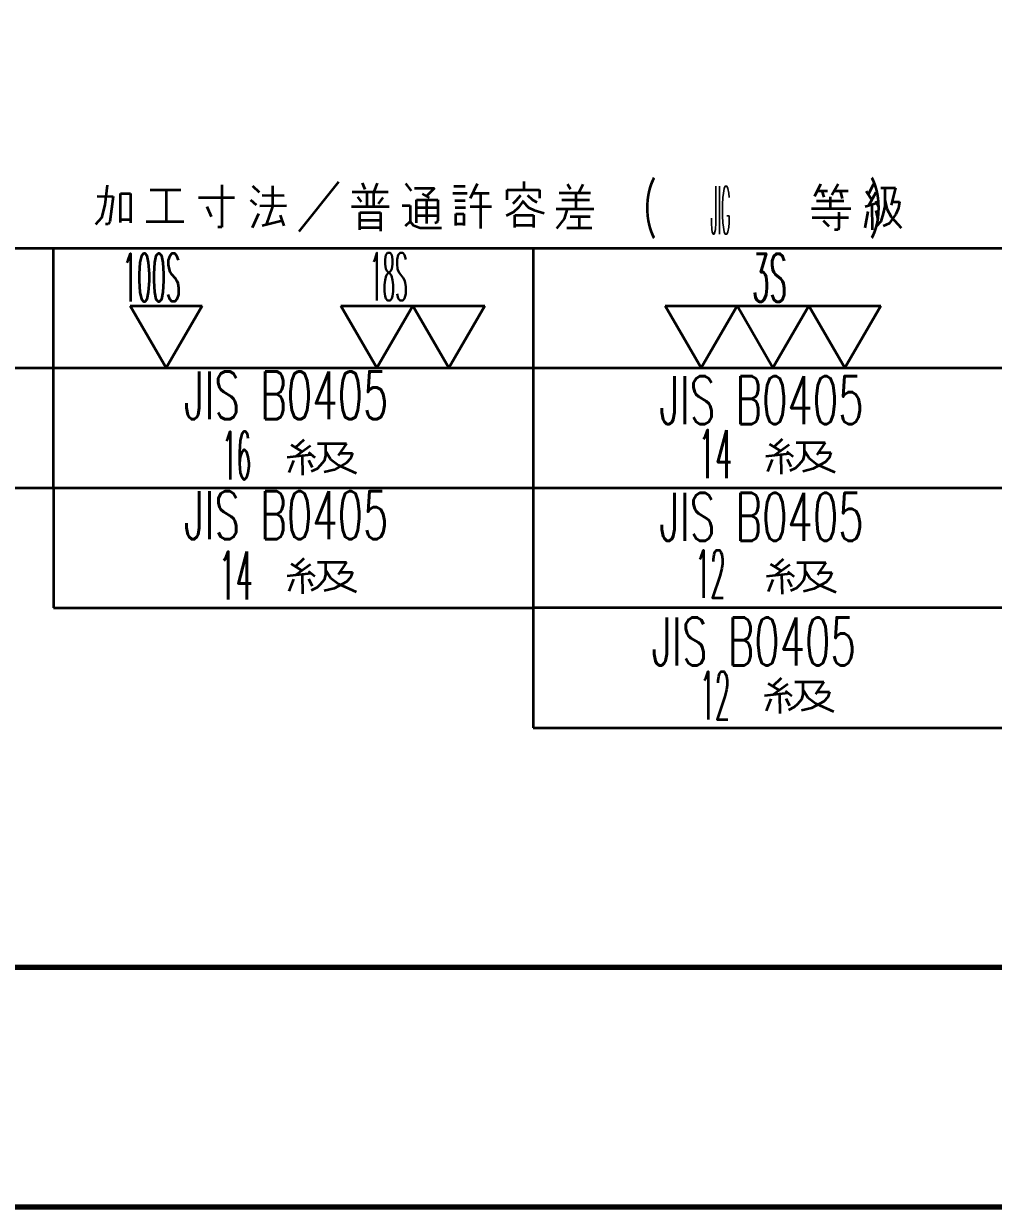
# Model space of a CAD drawing. Header units: millimetres. Extents: x 1333 to 104182, y -63725 to -5704.
# Drawn here: x 47307.97 to 47348.4, y -63725.16 to -63675.8 of the extents above; entities that cross this region are included whole.
import ezdxf
from ezdxf.enums import TextEntityAlignment as Align

# ---------------------------------------------------------------- set-up
doc = ezdxf.new("R2010")
doc.units = ezdxf.units.MM
doc.header["$LTSCALE"] = 0.5
doc.layers.add('11', color=3, linetype='Continuous')
doc.styles.get("Standard").update_dxf_attribs({"font": 'simplex.shx'})

msp = doc.modelspace()

# ---------------------------------------------------------------- linework, layer by layer
at = {"color": 7, "lineweight": 35, "ltscale": 0.020655}
msp.add_line((47311.454, -63682.536), (47311.359, -63683.357), dxfattribs=at)
msp.add_line((47311.454, -63682.536), (47311.359, -63683.357), dxfattribs=at)
at = {"color": 7, "lineweight": 35, "ltscale": 0.044147}
msp.add_line((47316.235, -63682.522), (47316.235, -63684.288), dxfattribs=at)
msp.add_line((47316.235, -63682.522), (47316.235, -63684.288), dxfattribs=at)
at = {"color": 7, "lineweight": 35, "ltscale": 0.009588}
msp.add_line((47317.507, -63682.566), (47317.793, -63682.822), dxfattribs=at)
msp.add_line((47317.507, -63682.566), (47317.793, -63682.822), dxfattribs=at)
at = {"color": 7, "lineweight": 35, "ltscale": 0.021799}
msp.add_line((47318.348, -63682.558), (47318.348, -63683.43), dxfattribs=at)
msp.add_line((47318.348, -63682.558), (47318.348, -63683.43), dxfattribs=at)
at = {"color": 7, "lineweight": 35, "ltscale": 0.066172}
msp.add_line((47319.46, -63684.471), (47321.105, -63682.397), dxfattribs=at)
msp.add_line((47319.46, -63684.471), (47321.105, -63682.397), dxfattribs=at)
at = {"color": 7, "lineweight": 35, "ltscale": 0.007379}
msp.add_line((47322.085, -63682.434), (47322.201, -63682.705), dxfattribs=at)
msp.add_line((47322.085, -63682.434), (47322.201, -63682.705), dxfattribs=at)
at = {"color": 7, "lineweight": 35, "ltscale": 0.008807}
msp.add_line((47322.706, -63682.448), (47322.582, -63682.778), dxfattribs=at)
msp.add_line((47322.706, -63682.448), (47322.582, -63682.778), dxfattribs=at)
at = {"color": 7, "lineweight": 35, "ltscale": 0.009663}
msp.add_line((47323.898, -63682.47), (47324.131, -63682.778), dxfattribs=at)
msp.add_line((47323.898, -63682.47), (47324.131, -63682.778), dxfattribs=at)
at = {"color": 7, "lineweight": 35, "ltscale": 0.020654}
msp.add_line((47324.27, -63682.661), (47325.096, -63682.661), dxfattribs=at)
msp.add_line((47324.27, -63682.661), (47325.096, -63682.661), dxfattribs=at)
at = {"color": 7, "lineweight": 35, "ltscale": 0.011899}
msp.add_line((47325.096, -63682.661), (47324.76, -63682.998), dxfattribs=at)
msp.add_line((47325.096, -63682.661), (47324.76, -63682.998), dxfattribs=at)
at = {"color": 7, "lineweight": 35, "ltscale": 0.011804}
msp.add_line((47325.902, -63682.578), (47326.375, -63682.578), dxfattribs=at)
msp.add_line((47325.902, -63682.578), (47326.375, -63682.578), dxfattribs=at)
at = {"color": 7, "lineweight": 35, "ltscale": 0.01708}
msp.add_line((47326.879, -63682.478), (47326.586, -63683.096), dxfattribs=at)
msp.add_line((47326.879, -63682.478), (47326.586, -63683.096), dxfattribs=at)
at = {"color": 7, "lineweight": 35, "ltscale": 0.008563}
msp.add_line((47328.821, -63682.384), (47328.821, -63682.726), dxfattribs=at)
msp.add_line((47328.821, -63682.384), (47328.821, -63682.726), dxfattribs=at)
at = {"color": 7, "lineweight": 35, "ltscale": 0.006218}
msp.add_line((47330.647, -63682.496), (47330.777, -63682.708), dxfattribs=at)
msp.add_line((47330.647, -63682.496), (47330.777, -63682.708), dxfattribs=at)
at = {"color": 7, "lineweight": 35, "ltscale": 0.010119}
msp.add_line((47331.29, -63682.505), (47331.106, -63682.866), dxfattribs=at)
msp.add_line((47331.29, -63682.505), (47331.106, -63682.866), dxfattribs=at)
at = {"color": 7, "lineweight": 35, "ltscale": 0.014202}
msp.add_line((47341.199, -63682.5), (47340.943, -63683.007), dxfattribs=at)
msp.add_line((47341.199, -63682.5), (47340.943, -63683.007), dxfattribs=at)
at = {"color": 7, "lineweight": 35, "ltscale": 0.01294}
msp.add_line((47341.926, -63682.5), (47341.665, -63682.947), dxfattribs=at)
msp.add_line((47341.926, -63682.5), (47341.665, -63682.947), dxfattribs=at)
at = {"color": 7, "lineweight": 35, "ltscale": 0.011516}
msp.add_line((47343.4, -63682.49), (47343.194, -63682.902), dxfattribs=at)
msp.add_line((47343.4, -63682.49), (47343.194, -63682.902), dxfattribs=at)
at = {"color": 7, "lineweight": 35, "ltscale": 0.015417}
msp.add_line((47343.711, -63682.651), (47344.327, -63682.651), dxfattribs=at)
msp.add_line((47343.711, -63682.651), (47344.327, -63682.651), dxfattribs=at)
at = {"color": 7, "lineweight": 35, "ltscale": 0.012437}
msp.add_line((47343.871, -63682.651), (47343.876, -63683.148), dxfattribs=at)
msp.add_line((47343.871, -63682.651), (47343.876, -63683.148), dxfattribs=at)
at = {"color": 7, "lineweight": 35, "ltscale": 0.018595}
msp.add_line((47344.327, -63682.651), (47344.135, -63683.369), dxfattribs=at)
msp.add_line((47344.327, -63682.651), (47344.135, -63683.369), dxfattribs=at)
at = {"color": 7, "lineweight": 35, "ltscale": 0.016825}
msp.add_line((47311.03, -63682.991), (47311.703, -63683.005), dxfattribs=at)
msp.add_line((47311.03, -63682.991), (47311.703, -63683.005), dxfattribs=at)
at = {"color": 7, "lineweight": 35, "ltscale": 0.026786}
msp.add_line((47311.703, -63683.005), (47311.564, -63684.068), dxfattribs=at)
msp.add_line((47311.703, -63683.005), (47311.564, -63684.068), dxfattribs=at)
at = {"color": 7, "lineweight": 35, "ltscale": 0.030225}
msp.add_line((47312.01, -63684.097), (47312.01, -63682.888), dxfattribs=at)
msp.add_line((47312.01, -63684.097), (47312.01, -63682.888), dxfattribs=at)
at = {"color": 7, "lineweight": 35, "ltscale": 0.010229}
for p, q in [((47312.01, -63682.888), (47312.419, -63682.888)), ((47312.01, -63682.888), (47312.419, -63682.888)), ((47312.01, -63683.965), (47312.419, -63683.965)), ((47312.01, -63683.965), (47312.419, -63683.965))]:
    msp.add_line(p, q, dxfattribs=at)
at = {"color": 7, "lineweight": 35, "ltscale": 0.030591}
msp.add_line((47312.419, -63682.888), (47312.419, -63684.112), dxfattribs=at)
msp.add_line((47312.419, -63682.888), (47312.419, -63684.112), dxfattribs=at)
at = {"color": 7, "lineweight": 35, "ltscale": 0.031799}
msp.add_line((47313.245, -63682.727), (47314.517, -63682.727), dxfattribs=at)
msp.add_line((47313.245, -63682.727), (47314.517, -63682.727), dxfattribs=at)
at = {"color": 7, "lineweight": 35, "ltscale": 0.033154}
msp.add_line((47313.918, -63682.727), (47313.918, -63684.053), dxfattribs=at)
msp.add_line((47313.918, -63682.727), (47313.918, -63684.053), dxfattribs=at)
at = {"color": 7, "lineweight": 35, "ltscale": 0.037646}
msp.add_line((47315.256, -63683.057), (47316.762, -63683.057), dxfattribs=at)
msp.add_line((47315.256, -63683.057), (47316.762, -63683.057), dxfattribs=at)
at = {"color": 7, "lineweight": 35, "ltscale": 0.007779}
msp.add_line((47317.427, -63683.144), (47317.661, -63683.35), dxfattribs=at)
msp.add_line((47317.427, -63683.144), (47317.661, -63683.35), dxfattribs=at)
at = {"color": 7, "lineweight": 35, "ltscale": 0.023221}
msp.add_line((47317.91, -63682.947), (47318.839, -63682.961), dxfattribs=at)
msp.add_line((47317.91, -63682.947), (47318.839, -63682.961), dxfattribs=at)
at = {"color": 7, "lineweight": 35, "ltscale": 0.037671}
msp.add_line((47321.668, -63682.811), (47323.174, -63682.811), dxfattribs=at)
msp.add_line((47321.668, -63682.811), (47323.174, -63682.811), dxfattribs=at)
at = {"color": 7, "lineweight": 35, "ltscale": 0.006379}
msp.add_line((47321.894, -63683.028), (47322.048, -63683.231), dxfattribs=at)
msp.add_line((47321.894, -63683.028), (47322.048, -63683.231), dxfattribs=at)
at = {"color": 7, "lineweight": 35, "ltscale": 0.015274}
for p, q in [((47322.275, -63682.811), (47322.275, -63683.422)), ((47322.275, -63682.811), (47322.275, -63683.422)), ((47322.562, -63682.811), (47322.562, -63683.422)), ((47322.562, -63682.811), (47322.562, -63683.422))]:
    msp.add_line(p, q, dxfattribs=at)
at = {"color": 7, "lineweight": 35, "ltscale": 0.008333}
msp.add_line((47322.952, -63683.047), (47322.755, -63683.316), dxfattribs=at)
msp.add_line((47322.952, -63683.047), (47322.755, -63683.316), dxfattribs=at)
at = {"color": 7, "lineweight": 35, "ltscale": 0.021924}
for p, q in [((47324.356, -63683.145), (47325.233, -63683.145)), ((47324.356, -63683.145), (47325.233, -63683.145)), ((47324.356, -63683.461), (47325.233, -63683.461)), ((47324.356, -63683.461), (47325.233, -63683.461)), ((47324.356, -63683.799), (47325.233, -63683.799)), ((47324.356, -63683.799), (47325.233, -63683.799))]:
    msp.add_line(p, q, dxfattribs=at)
at = {"color": 7, "lineweight": 35, "ltscale": 0.024112}
msp.add_line((47324.356, -63684.11), (47324.356, -63683.145), dxfattribs=at)
msp.add_line((47324.356, -63684.11), (47324.356, -63683.145), dxfattribs=at)
at = {"color": 7, "lineweight": 35, "ltscale": 0.008191}
msp.add_line((47324.589, -63682.899), (47324.873, -63683.063), dxfattribs=at)
msp.add_line((47324.589, -63682.899), (47324.873, -63683.063), dxfattribs=at)
at = {"color": 7, "lineweight": 35, "ltscale": 0.024789}
msp.add_line((47324.76, -63683.145), (47324.76, -63684.137), dxfattribs=at)
msp.add_line((47324.76, -63683.145), (47324.76, -63684.137), dxfattribs=at)
at = {"color": 7, "lineweight": 35, "ltscale": 0.022086}
msp.add_line((47325.233, -63683.145), (47325.233, -63684.029), dxfattribs=at)
msp.add_line((47325.233, -63683.145), (47325.233, -63684.029), dxfattribs=at)
at = {"color": 7, "lineweight": 35, "ltscale": 0.014954}
msp.add_line((47325.858, -63682.87), (47326.456, -63682.87), dxfattribs=at)
msp.add_line((47325.858, -63682.87), (47326.456, -63682.87), dxfattribs=at)
at = {"color": 7, "lineweight": 35, "ltscale": 0.010791}
for p, q in [((47325.952, -63683.181), (47326.383, -63683.181)), ((47325.952, -63683.181), (47326.383, -63683.181)), ((47325.957, -63683.47), (47326.388, -63683.47)), ((47325.957, -63683.47), (47326.388, -63683.47))]:
    msp.add_line(p, q, dxfattribs=at)
at = {"color": 7, "lineweight": 35, "ltscale": 0.017163}
msp.add_line((47326.695, -63682.865), (47327.382, -63682.865), dxfattribs=at)
msp.add_line((47326.695, -63682.865), (47327.382, -63682.865), dxfattribs=at)
at = {"color": 7, "lineweight": 35, "ltscale": 0.037097}
msp.add_line((47327.022, -63682.865), (47327.022, -63684.349), dxfattribs=at)
msp.add_line((47327.022, -63682.865), (47327.022, -63684.349), dxfattribs=at)
at = {"color": 7, "lineweight": 35, "ltscale": 0.033508}
msp.add_line((47328.137, -63682.731), (47329.478, -63682.731), dxfattribs=at)
msp.add_line((47328.137, -63682.731), (47329.478, -63682.731), dxfattribs=at)
at = {"color": 7, "lineweight": 35, "ltscale": 0.010254}
msp.add_line((47328.137, -63683.141), (47328.137, -63682.731), dxfattribs=at)
msp.add_line((47328.137, -63683.141), (47328.137, -63682.731), dxfattribs=at)
at = {"color": 7, "lineweight": 35, "ltscale": 0.004706}
msp.add_line((47328.506, -63683.181), (47328.367, -63683.308), dxfattribs=at)
msp.add_line((47328.506, -63683.181), (47328.367, -63683.308), dxfattribs=at)
at = {"color": 7, "lineweight": 35, "ltscale": 0.006944}
msp.add_line((47328.686, -63682.97), (47328.506, -63683.181), dxfattribs=at)
msp.add_line((47328.686, -63682.97), (47328.506, -63683.181), dxfattribs=at)
at = {"color": 7, "lineweight": 35, "ltscale": 0.008876}
msp.add_line((47328.812, -63683.172), (47328.605, -63683.461), dxfattribs=at)
msp.add_line((47328.812, -63683.172), (47328.605, -63683.461), dxfattribs=at)
at = {"color": 7, "lineweight": 35, "ltscale": 0.006856}
msp.add_line((47328.978, -63682.956), (47329.181, -63683.141), dxfattribs=at)
msp.add_line((47328.978, -63682.956), (47329.181, -63683.141), dxfattribs=at)
at = {"color": 7, "lineweight": 35, "ltscale": 0.005335}
msp.add_line((47329.181, -63683.141), (47329.37, -63683.24), dxfattribs=at)
msp.add_line((47329.181, -63683.141), (47329.37, -63683.24), dxfattribs=at)
at = {"color": 7, "lineweight": 35, "ltscale": 0.008789}
msp.add_line((47329.478, -63682.731), (47329.478, -63683.082), dxfattribs=at)
msp.add_line((47329.478, -63682.731), (47329.478, -63683.082), dxfattribs=at)
at = {"color": 7, "lineweight": 35, "ltscale": 0.032825}
msp.add_line((47330.292, -63682.862), (47331.605, -63682.862), dxfattribs=at)
msp.add_line((47330.292, -63682.862), (47331.605, -63682.862), dxfattribs=at)
at = {"color": 7, "lineweight": 35, "ltscale": 0.028784}
msp.add_line((47330.413, -63683.154), (47331.564, -63683.154), dxfattribs=at)
msp.add_line((47330.413, -63683.154), (47331.564, -63683.154), dxfattribs=at)
at = {"color": 7, "lineweight": 35, "ltscale": 0.016113}
msp.add_line((47330.988, -63682.875), (47330.988, -63683.519), dxfattribs=at)
msp.add_line((47330.988, -63682.875), (47330.988, -63683.519), dxfattribs=at)
at = {"color": 7, "lineweight": 35, "ltscale": 0.028455}
msp.add_line((47341.028, -63683.188), (47342.167, -63683.188), dxfattribs=at)
msp.add_line((47341.028, -63683.188), (47342.167, -63683.188), dxfattribs=at)
at = {"color": 7, "lineweight": 35, "ltscale": 0.010633}
msp.add_line((47341.065, -63682.767), (47341.49, -63682.771), dxfattribs=at)
msp.add_line((47341.065, -63682.767), (47341.49, -63682.771), dxfattribs=at)
at = {"color": 7, "lineweight": 35, "ltscale": 0.006978}
msp.add_line((47341.254, -63682.769), (47341.329, -63683.038), dxfattribs=at)
msp.add_line((47341.254, -63682.769), (47341.329, -63683.038), dxfattribs=at)
at = {"color": 7, "lineweight": 35, "ltscale": 0.012183}
msp.add_line((47341.6, -63683.023), (47341.6, -63683.51), dxfattribs=at)
msp.add_line((47341.6, -63683.023), (47341.6, -63683.51), dxfattribs=at)
at = {"color": 7, "lineweight": 35, "ltscale": 0.014575}
msp.add_line((47341.764, -63682.777), (47342.347, -63682.776), dxfattribs=at)
msp.add_line((47341.764, -63682.777), (47342.347, -63682.776), dxfattribs=at)
at = {"color": 7, "lineweight": 35, "ltscale": 0.008305}
msp.add_line((47342.011, -63682.777), (47342.096, -63683.098), dxfattribs=at)
msp.add_line((47342.011, -63682.777), (47342.096, -63683.098), dxfattribs=at)
at = {"color": 7, "lineweight": 35, "ltscale": 0.010969}
msp.add_line((47343.094, -63682.781), (47343.335, -63683.148), dxfattribs=at)
msp.add_line((47343.094, -63682.781), (47343.335, -63683.148), dxfattribs=at)
at = {"color": 7, "lineweight": 35, "ltscale": 0.015061}
msp.add_line((47343.5, -63682.837), (47343.209, -63683.364), dxfattribs=at)
msp.add_line((47343.5, -63682.837), (47343.209, -63683.364), dxfattribs=at)
at = {"color": 7, "lineweight": 35, "ltscale": 0.006849}
msp.add_line((47343.495, -63683.193), (47343.615, -63683.44), dxfattribs=at)
msp.add_line((47343.495, -63683.193), (47343.615, -63683.44), dxfattribs=at)
at = {"color": 7, "lineweight": 35, "ltscale": 0.006531}
msp.add_line((47343.876, -63683.148), (47343.876, -63683.409), dxfattribs=at)
msp.add_line((47343.876, -63683.148), (47343.876, -63683.409), dxfattribs=at)
at = {"color": 7, "lineweight": 35, "ltscale": 0.009809}
msp.add_line((47343.876, -63683.148), (47343.966, -63683.53), dxfattribs=at)
msp.add_line((47343.876, -63683.148), (47343.966, -63683.53), dxfattribs=at)
at = {"color": 7, "lineweight": 35, "ltscale": 0.013815}
msp.add_line((47311.359, -63683.357), (47311.22, -63683.892), dxfattribs=at)
msp.add_line((47311.359, -63683.357), (47311.22, -63683.892), dxfattribs=at)
at = {"color": 7, "lineweight": 35, "ltscale": 0.011397}
msp.add_line((47315.607, -63683.43), (47315.79, -63683.848), dxfattribs=at)
msp.add_line((47315.607, -63683.43), (47315.79, -63683.848), dxfattribs=at)
at = {"color": 7, "lineweight": 35, "ltscale": 0.027969}
msp.add_line((47318.933, -63683.401), (47317.815, -63683.416), dxfattribs=at)
msp.add_line((47318.933, -63683.401), (47317.815, -63683.416), dxfattribs=at)
at = {"color": 7, "lineweight": 35, "ltscale": 0.020044}
msp.add_line((47318.348, -63683.43), (47318.078, -63684.185), dxfattribs=at)
msp.add_line((47318.348, -63683.43), (47318.078, -63684.185), dxfattribs=at)
at = {"color": 7, "lineweight": 35, "ltscale": 0.039233}
msp.add_line((47321.637, -63683.422), (47323.207, -63683.422), dxfattribs=at)
msp.add_line((47321.637, -63683.422), (47323.207, -63683.422), dxfattribs=at)
at = {"color": 7, "lineweight": 35, "ltscale": 0.021753}
for p, q in [((47321.982, -63683.672), (47322.852, -63683.672)), ((47321.982, -63683.672), (47322.852, -63683.672)), ((47321.982, -63684.002), (47322.852, -63684.002)), ((47321.982, -63684.002), (47322.852, -63684.002)), ((47321.982, -63684.302), (47322.852, -63684.302)), ((47321.982, -63684.302), (47322.852, -63684.302))]:
    msp.add_line(p, q, dxfattribs=at)
at = {"color": 7, "lineweight": 35, "ltscale": 0.018134}
msp.add_line((47321.982, -63684.397), (47321.982, -63683.672), dxfattribs=at)
msp.add_line((47321.982, -63684.397), (47321.982, -63683.672), dxfattribs=at)
at = {"color": 7, "lineweight": 35, "ltscale": 0.019601}
msp.add_line((47322.852, -63683.672), (47322.852, -63684.456), dxfattribs=at)
msp.add_line((47322.852, -63683.672), (47322.852, -63684.456), dxfattribs=at)
at = {"color": 7, "lineweight": 35, "ltscale": 0.008044}
msp.add_line((47323.758, -63683.386), (47324.08, -63683.386), dxfattribs=at)
msp.add_line((47323.758, -63683.386), (47324.08, -63683.386), dxfattribs=at)
at = {"color": 7, "lineweight": 35, "ltscale": 0.016486}
msp.add_line((47324.08, -63683.386), (47324.08, -63684.046), dxfattribs=at)
msp.add_line((47324.08, -63683.386), (47324.08, -63684.046), dxfattribs=at)
at = {"color": 7, "lineweight": 35, "ltscale": 0.022253}
msp.add_line((47326.586, -63683.42), (47327.476, -63683.42), dxfattribs=at)
msp.add_line((47326.586, -63683.42), (47327.476, -63683.42), dxfattribs=at)
at = {"color": 7, "lineweight": 35, "ltscale": 0.008548}
msp.add_line((47328.394, -63683.668), (47328.088, -63683.821), dxfattribs=at)
msp.add_line((47328.394, -63683.668), (47328.088, -63683.821), dxfattribs=at)
at = {"color": 7, "lineweight": 35, "ltscale": 0.007402}
msp.add_line((47328.605, -63683.461), (47328.394, -63683.668), dxfattribs=at)
msp.add_line((47328.605, -63683.461), (47328.394, -63683.668), dxfattribs=at)
at = {"color": 7, "lineweight": 35, "ltscale": 0.008722}
msp.add_line((47328.783, -63683.213), (47329.019, -63683.47), dxfattribs=at)
msp.add_line((47328.783, -63683.213), (47329.019, -63683.47), dxfattribs=at)
at = {"color": 7, "lineweight": 35, "ltscale": 0.0066}
msp.add_line((47329.019, -63683.47), (47329.257, -63683.583), dxfattribs=at)
msp.add_line((47329.019, -63683.47), (47329.257, -63683.583), dxfattribs=at)
at = {"color": 7, "lineweight": 35, "ltscale": 0.010672}
msp.add_line((47329.257, -63683.583), (47329.667, -63683.704), dxfattribs=at)
msp.add_line((47329.257, -63683.583), (47329.667, -63683.704), dxfattribs=at)
at = {"color": 7, "lineweight": 35, "ltscale": 0.039124}
msp.add_line((47330.174, -63683.519), (47331.739, -63683.519), dxfattribs=at)
msp.add_line((47330.174, -63683.519), (47331.739, -63683.519), dxfattribs=at)
at = {"color": 7, "lineweight": 35, "ltscale": 0.0108}
msp.add_line((47330.633, -63683.519), (47330.512, -63683.934), dxfattribs=at)
msp.add_line((47330.633, -63683.519), (47330.512, -63683.934), dxfattribs=at)
at = {"color": 7, "lineweight": 35, "ltscale": 0.040857}
msp.add_line((47340.823, -63683.51), (47342.457, -63683.51), dxfattribs=at)
msp.add_line((47340.823, -63683.51), (47342.457, -63683.51), dxfattribs=at)
at = {"color": 7, "lineweight": 35, "ltscale": 0.015826}
msp.add_line((47341.956, -63683.666), (47341.956, -63684.299), dxfattribs=at)
msp.add_line((47341.956, -63683.666), (47341.956, -63684.299), dxfattribs=at)
at = {"color": 7, "lineweight": 35, "ltscale": 0.017145}
msp.add_line((47343.174, -63683.636), (47343.044, -63684.309), dxfattribs=at)
msp.add_line((47343.174, -63683.636), (47343.044, -63684.309), dxfattribs=at)
at = {"color": 7, "lineweight": 35, "ltscale": 0.013172}
msp.add_line((47343.054, -63683.424), (47343.56, -63683.279), dxfattribs=at)
msp.add_line((47343.054, -63683.424), (47343.56, -63683.279), dxfattribs=at)
at = {"color": 7, "lineweight": 35, "ltscale": 0.026301}
msp.add_line((47343.34, -63683.342), (47343.35, -63684.394), dxfattribs=at)
msp.add_line((47343.34, -63683.342), (47343.35, -63684.394), dxfattribs=at)
at = {"color": 7, "lineweight": 35, "ltscale": 0.009481}
msp.add_line((47343.505, -63683.59), (47343.58, -63683.962), dxfattribs=at)
msp.add_line((47343.505, -63683.59), (47343.58, -63683.962), dxfattribs=at)
at = {"color": 7, "lineweight": 35, "ltscale": 0.007862}
msp.add_line((47343.876, -63683.409), (47343.806, -63683.716), dxfattribs=at)
msp.add_line((47343.876, -63683.409), (47343.806, -63683.716), dxfattribs=at)
at = {"color": 7, "lineweight": 35, "ltscale": 0.009214}
msp.add_line((47343.966, -63683.53), (47344.147, -63683.852), dxfattribs=at)
msp.add_line((47343.966, -63683.53), (47344.147, -63683.852), dxfattribs=at)
at = {"color": 7, "lineweight": 35, "ltscale": 0.007922}
msp.add_line((47344.171, -63683.236), (47344.487, -63683.236), dxfattribs=at)
msp.add_line((47344.171, -63683.236), (47344.487, -63683.236), dxfattribs=at)
at = {"color": 7, "lineweight": 35, "ltscale": 0.006974}
msp.add_line((47344.447, -63683.495), (47344.337, -63683.751), dxfattribs=at)
msp.add_line((47344.447, -63683.495), (47344.337, -63683.751), dxfattribs=at)
at = {"color": 7, "lineweight": 35, "ltscale": 0.006559}
msp.add_line((47344.487, -63683.236), (47344.447, -63683.495), dxfattribs=at)
msp.add_line((47344.487, -63683.236), (47344.447, -63683.495), dxfattribs=at)
at = {"color": 7, "lineweight": 35, "ltscale": 0.009468}
msp.add_line((47311.22, -63683.892), (47310.972, -63684.178), dxfattribs=at)
msp.add_line((47311.22, -63683.892), (47310.972, -63684.178), dxfattribs=at)
at = {"color": 7, "lineweight": 35, "ltscale": 0.00293}
msp.add_line((47311.498, -63684.163), (47311.381, -63684.163), dxfattribs=at)
msp.add_line((47311.498, -63684.163), (47311.381, -63684.163), dxfattribs=at)
at = {"color": 7, "lineweight": 35, "ltscale": 0.002891}
msp.add_line((47311.564, -63684.068), (47311.498, -63684.163), dxfattribs=at)
msp.add_line((47311.564, -63684.068), (47311.498, -63684.163), dxfattribs=at)
at = {"color": 7, "lineweight": 35, "ltscale": 0.039294}
msp.add_line((47313.077, -63684.053), (47314.649, -63684.053), dxfattribs=at)
msp.add_line((47313.077, -63684.053), (47314.649, -63684.053), dxfattribs=at)
at = {"color": 7, "lineweight": 35, "ltscale": 0.016069}
msp.add_line((47317.507, -63684.302), (47317.771, -63683.716), dxfattribs=at)
msp.add_line((47317.507, -63684.302), (47317.771, -63683.716), dxfattribs=at)
at = {"color": 7, "lineweight": 35, "ltscale": 0.021238}
msp.add_line((47317.917, -63684.214), (47318.743, -63684.016), dxfattribs=at)
msp.add_line((47317.917, -63684.214), (47318.743, -63684.016), dxfattribs=at)
at = {"color": 7, "lineweight": 35, "ltscale": 0.011819}
msp.add_line((47318.67, -63683.782), (47318.824, -63684.229), dxfattribs=at)
msp.add_line((47318.67, -63683.782), (47318.824, -63684.229), dxfattribs=at)
at = {"color": 7, "lineweight": 35, "ltscale": 0.007115}
msp.add_line((47324.08, -63684.046), (47323.879, -63684.247), dxfattribs=at)
msp.add_line((47324.08, -63684.046), (47323.879, -63684.247), dxfattribs=at)
at = {"color": 7, "lineweight": 35, "ltscale": 0.005093}
msp.add_line((47324.08, -63684.046), (47324.205, -63684.207), dxfattribs=at)
msp.add_line((47324.08, -63684.046), (47324.205, -63684.207), dxfattribs=at)
at = {"color": 7, "lineweight": 35, "ltscale": 0.001934}
msp.add_line((47325.194, -63684.096), (47325.119, -63684.116), dxfattribs=at)
msp.add_line((47325.194, -63684.096), (47325.119, -63684.116), dxfattribs=at)
at = {"color": 7, "lineweight": 35, "ltscale": 0.001928}
msp.add_line((47325.233, -63684.029), (47325.194, -63684.096), dxfattribs=at)
msp.add_line((47325.233, -63684.029), (47325.194, -63684.096), dxfattribs=at)
at = {"color": 7, "lineweight": 35, "ltscale": 0.008545}
for p, q in [((47325.984, -63683.736), (47326.325, -63683.736)), ((47325.984, -63683.736), (47326.325, -63683.736)), ((47325.984, -63684.155), (47326.325, -63684.155)), ((47325.984, -63684.155), (47326.325, -63684.155))]:
    msp.add_line(p, q, dxfattribs=at)
at = {"color": 7, "lineweight": 35, "ltscale": 0.011942}
for p, q in [((47325.984, -63684.213), (47325.984, -63683.736)), ((47325.984, -63684.213), (47325.984, -63683.736)), ((47326.325, -63683.736), (47326.325, -63684.213)), ((47326.325, -63683.736), (47326.325, -63684.213))]:
    msp.add_line(p, q, dxfattribs=at)
at = {"color": 7, "lineweight": 35, "ltscale": 0.019666}
for p, q in [((47328.448, -63683.794), (47329.235, -63683.794)), ((47328.448, -63683.794), (47329.235, -63683.794)), ((47328.448, -63684.209), (47329.235, -63684.209)), ((47328.448, -63684.209), (47329.235, -63684.209))]:
    msp.add_line(p, q, dxfattribs=at)
at = {"color": 7, "lineweight": 35, "ltscale": 0.012732}
msp.add_line((47328.448, -63684.304), (47328.448, -63683.794), dxfattribs=at)
msp.add_line((47328.448, -63684.304), (47328.448, -63683.794), dxfattribs=at)
at = {"color": 7, "lineweight": 35, "ltscale": 0.012845}
msp.add_line((47329.235, -63683.794), (47329.235, -63684.308), dxfattribs=at)
msp.add_line((47329.235, -63683.794), (47329.235, -63684.308), dxfattribs=at)
at = {"color": 7, "lineweight": 35, "ltscale": 0.01322}
msp.add_line((47330.512, -63683.934), (47330.184, -63684.349), dxfattribs=at)
msp.add_line((47330.512, -63683.934), (47330.184, -63684.349), dxfattribs=at)
at = {"color": 7, "lineweight": 35, "ltscale": 0.021021}
msp.add_line((47330.75, -63683.839), (47331.591, -63683.839), dxfattribs=at)
msp.add_line((47330.75, -63683.839), (47331.591, -63683.839), dxfattribs=at)
at = {"color": 7, "lineweight": 35, "ltscale": 0.011719}
msp.add_line((47331.132, -63683.839), (47331.132, -63684.308), dxfattribs=at)
msp.add_line((47331.132, -63683.839), (47331.132, -63684.308), dxfattribs=at)
at = {"color": 7, "lineweight": 35, "ltscale": 0.037598}
msp.add_line((47340.853, -63683.887), (47342.357, -63683.887), dxfattribs=at)
msp.add_line((47340.853, -63683.887), (47342.357, -63683.887), dxfattribs=at)
at = {"color": 7, "lineweight": 35, "ltscale": 0.00834}
msp.add_line((47341.555, -63684.259), (47341.324, -63684.017), dxfattribs=at)
msp.add_line((47341.555, -63684.259), (47341.324, -63684.017), dxfattribs=at)
at = {"color": 7, "lineweight": 35, "ltscale": 0.006581}
msp.add_line((47343.706, -63684.053), (47343.53, -63684.248), dxfattribs=at)
msp.add_line((47343.706, -63684.053), (47343.53, -63684.248), dxfattribs=at)
at = {"color": 7, "lineweight": 35, "ltscale": 0.008778}
msp.add_line((47343.806, -63683.716), (47343.706, -63684.053), dxfattribs=at)
msp.add_line((47343.806, -63683.716), (47343.706, -63684.053), dxfattribs=at)
at = {"color": 7, "lineweight": 35, "ltscale": 0.00696}
msp.add_line((47344.062, -63684.128), (47343.811, -63684.248), dxfattribs=at)
msp.add_line((47344.062, -63684.128), (47343.811, -63684.248), dxfattribs=at)
at = {"color": 7, "lineweight": 35, "ltscale": 0.011668}
msp.add_line((47344.337, -63683.751), (47344.062, -63684.128), dxfattribs=at)
msp.add_line((47344.337, -63683.751), (47344.062, -63684.128), dxfattribs=at)
at = {"color": 7, "lineweight": 35, "ltscale": 0.01548}
msp.add_line((47344.147, -63683.852), (47344.553, -63684.319), dxfattribs=at)
msp.add_line((47344.147, -63683.852), (47344.553, -63684.319), dxfattribs=at)
at = {"color": 7, "lineweight": 35, "ltscale": 0.004382}
msp.add_line((47316.235, -63684.288), (47316.06, -63684.288), dxfattribs=at)
msp.add_line((47316.235, -63684.288), (47316.06, -63684.288), dxfattribs=at)
at = {"color": 7, "lineweight": 35, "ltscale": 0.003764}
msp.add_line((47324.205, -63684.207), (47324.343, -63684.266), dxfattribs=at)
msp.add_line((47324.205, -63684.207), (47324.343, -63684.266), dxfattribs=at)
at = {"color": 7, "lineweight": 35, "ltscale": 0.004227}
msp.add_line((47324.343, -63684.266), (47324.505, -63684.317), dxfattribs=at)
msp.add_line((47324.343, -63684.266), (47324.505, -63684.317), dxfattribs=at)
at = {"color": 7, "lineweight": 35, "ltscale": 0.022107}
msp.add_line((47324.505, -63684.317), (47325.389, -63684.317), dxfattribs=at)
msp.add_line((47324.505, -63684.317), (47325.389, -63684.317), dxfattribs=at)
at = {"color": 7, "lineweight": 35, "ltscale": 0.025977}
msp.add_line((47330.624, -63684.313), (47331.663, -63684.313), dxfattribs=at)
msp.add_line((47330.624, -63684.313), (47331.663, -63684.313), dxfattribs=at)
at = {"color": 7, "lineweight": 35, "ltscale": 0.003699}
msp.add_line((47341.928, -63684.403), (47341.78, -63684.403), dxfattribs=at)
msp.add_line((47341.928, -63684.403), (47341.78, -63684.403), dxfattribs=at)
at = {"color": 7, "lineweight": 35, "ltscale": 0.002686}
msp.add_line((47341.956, -63684.299), (47341.928, -63684.403), dxfattribs=at)
msp.add_line((47341.956, -63684.299), (47341.928, -63684.403), dxfattribs=at)
at = {"color": 7, "lineweight": 35}
for p, q in [((47269.214, -63685.16), (47389.392, -63685.16)), ((47269.214, -63685.16), (47389.392, -63685.16)), ((47269.214, -63690.16), (47389.214, -63690.16)), ((47269.214, -63690.16), (47389.214, -63690.16)), ((47289.214, -63695.16), (47309.214, -63695.16)), ((47289.214, -63695.16), (47309.214, -63695.16)), ((47309.214, -63695.16), (47389.214, -63695.16)), ((47309.214, -63695.16), (47389.214, -63695.16)), ((47309.214, -63700.16), (47329.214, -63700.16)), ((47309.214, -63700.16), (47329.214, -63700.16)), ((47389.214, -63700.16), (47329.214, -63700.16)), ((47389.214, -63700.16), (47329.214, -63700.16)), ((47329.214, -63705.16), (47349.214, -63705.16)), ((47329.214, -63705.16), (47349.214, -63705.16)), ((47529.214, -63715.16), (47269.214, -63715.16)), ((47529.214, -63715.16), (47269.214, -63715.16))]:
    msp.add_line(p, q, dxfattribs=at)
at = {"color": 7, "lineweight": 35, "ltscale": 0.25}
msp.add_line((47309.214, -63695.16), (47309.214, -63685.16), dxfattribs=at)
msp.add_line((47309.214, -63695.16), (47309.214, -63685.16), dxfattribs=at)
at = {"color": 7, "lineweight": 35, "ltscale": 0.375}
msp.add_line((47329.214, -63685.16), (47329.214, -63700.16), dxfattribs=at)
msp.add_line((47329.214, -63685.16), (47329.214, -63700.16), dxfattribs=at)
at = {"color": 7, "lineweight": 35, "ltscale": 0.074999}
for p, q in [((47313.917, -63690.16), (47312.417, -63687.562)), ((47313.917, -63690.16), (47312.417, -63687.562)), ((47313.917, -63690.16), (47312.417, -63687.562)), ((47313.917, -63690.16), (47312.417, -63687.562)), ((47315.417, -63687.562), (47313.917, -63690.16)), ((47315.417, -63687.562), (47313.917, -63690.16)), ((47315.417, -63687.562), (47313.917, -63690.16)), ((47315.417, -63687.562), (47313.917, -63690.16)), ((47322.698, -63690.16), (47321.198, -63687.562)), ((47322.698, -63690.16), (47321.198, -63687.562)), ((47322.698, -63690.16), (47321.198, -63687.562)), ((47322.698, -63690.16), (47321.198, -63687.562)), ((47324.198, -63687.562), (47322.698, -63690.16)), ((47324.198, -63687.562), (47322.698, -63690.16)), ((47324.198, -63687.562), (47322.698, -63690.16)), ((47324.198, -63687.562), (47322.698, -63690.16)), ((47325.698, -63690.16), (47324.198, -63687.562)), ((47325.698, -63690.16), (47324.198, -63687.562)), ((47325.698, -63690.16), (47324.198, -63687.562)), ((47325.698, -63690.16), (47324.198, -63687.562)), ((47327.198, -63687.562), (47325.698, -63690.16)), ((47327.198, -63687.562), (47325.698, -63690.16)), ((47327.198, -63687.562), (47325.698, -63690.16)), ((47327.198, -63687.562), (47325.698, -63690.16)), ((47336.214, -63690.16), (47334.714, -63687.562)), ((47336.214, -63690.16), (47334.714, -63687.562)), ((47336.214, -63690.16), (47334.714, -63687.562)), ((47336.214, -63690.16), (47334.714, -63687.562)), ((47337.714, -63687.562), (47336.214, -63690.16)), ((47337.714, -63687.562), (47336.214, -63690.16)), ((47337.714, -63687.562), (47336.214, -63690.16)), ((47337.714, -63687.562), (47336.214, -63690.16)), ((47339.214, -63690.16), (47337.714, -63687.562)), ((47339.214, -63690.16), (47337.714, -63687.562)), ((47339.214, -63690.16), (47337.714, -63687.562)), ((47339.214, -63690.16), (47337.714, -63687.562)), ((47340.714, -63687.562), (47339.214, -63690.16)), ((47340.714, -63687.562), (47339.214, -63690.16)), ((47340.714, -63687.562), (47339.214, -63690.16)), ((47340.714, -63687.562), (47339.214, -63690.16)), ((47342.214, -63690.16), (47340.714, -63687.562)), ((47342.214, -63690.16), (47340.714, -63687.562)), ((47342.214, -63690.16), (47340.714, -63687.562)), ((47342.214, -63690.16), (47340.714, -63687.562)), ((47343.714, -63687.562), (47342.214, -63690.16)), ((47343.714, -63687.562), (47342.214, -63690.16)), ((47343.714, -63687.562), (47342.214, -63690.16)), ((47343.714, -63687.562), (47342.214, -63690.16))]:
    msp.add_line(p, q, dxfattribs=at)
at = {"color": 7, "lineweight": 35, "ltscale": 0.075}
for p, q in [((47312.417, -63687.562), (47315.417, -63687.562)), ((47312.417, -63687.562), (47315.417, -63687.562)), ((47312.417, -63687.562), (47315.417, -63687.562)), ((47312.417, -63687.562), (47315.417, -63687.562)), ((47321.198, -63687.562), (47324.198, -63687.562)), ((47321.198, -63687.562), (47324.198, -63687.562)), ((47321.198, -63687.562), (47324.198, -63687.562)), ((47321.198, -63687.562), (47324.198, -63687.562)), ((47324.198, -63687.562), (47327.198, -63687.562)), ((47324.198, -63687.562), (47327.198, -63687.562)), ((47324.198, -63687.562), (47327.198, -63687.562)), ((47324.198, -63687.562), (47327.198, -63687.562)), ((47334.714, -63687.562), (47337.714, -63687.562)), ((47334.714, -63687.562), (47337.714, -63687.562)), ((47334.714, -63687.562), (47337.714, -63687.562)), ((47334.714, -63687.562), (47337.714, -63687.562)), ((47337.714, -63687.562), (47340.714, -63687.562)), ((47337.714, -63687.562), (47340.714, -63687.562)), ((47337.714, -63687.562), (47340.714, -63687.562)), ((47337.714, -63687.562), (47340.714, -63687.562)), ((47340.714, -63687.562), (47343.714, -63687.562)), ((47340.714, -63687.562), (47343.714, -63687.562)), ((47340.714, -63687.562), (47343.714, -63687.562)), ((47340.714, -63687.562), (47343.714, -63687.562))]:
    msp.add_line(p, q, dxfattribs=at)
at = {"color": 7, "lineweight": 35, "ltscale": 0.013339}
for p, q in [((47319.118, -63693.37), (47319.574, -63693.647)), ((47319.118, -63693.37), (47319.574, -63693.647)), ((47339.106, -63698.342), (47339.562, -63698.618)), ((47339.106, -63698.342), (47339.562, -63698.618)), ((47339.018, -63703.316), (47339.474, -63703.592)), ((47339.018, -63703.316), (47339.474, -63703.592))]:
    msp.add_line(p, q, dxfattribs=at)
at = {"color": 7, "lineweight": 35, "ltscale": 0.012225}
for p, q in [((47319.648, -63693.156), (47319.291, -63693.49)), ((47319.648, -63693.156), (47319.291, -63693.49)), ((47339.603, -63693.124), (47339.246, -63693.457)), ((47339.603, -63693.124), (47339.246, -63693.457)), ((47319.648, -63698.111), (47319.291, -63698.445)), ((47319.648, -63698.111), (47319.291, -63698.445)), ((47339.636, -63698.127), (47339.278, -63698.461)), ((47339.636, -63698.127), (47339.278, -63698.461))]:
    msp.add_line(p, q, dxfattribs=at)
at = {"color": 7, "lineweight": 35, "ltscale": 0.018495}
for p, q in [((47319.932, -63693.399), (47319.332, -63693.832)), ((47319.932, -63693.399), (47319.332, -63693.832)), ((47319.932, -63698.354), (47319.332, -63698.787)), ((47319.932, -63698.354), (47319.332, -63698.787)), ((47339.92, -63698.371), (47339.319, -63698.803)), ((47339.92, -63698.371), (47339.319, -63698.803)), ((47339.832, -63703.345), (47339.232, -63703.777)), ((47339.832, -63703.345), (47339.232, -63703.777))]:
    msp.add_line(p, q, dxfattribs=at)
at = {"color": 7, "lineweight": 35, "ltscale": 0.030115}
for p, q in [((47320.224, -63693.304), (47321.428, -63693.304)), ((47320.224, -63693.304), (47321.428, -63693.304)), ((47340.179, -63693.272), (47341.383, -63693.272)), ((47340.179, -63693.272), (47341.383, -63693.272)), ((47320.224, -63698.259), (47321.428, -63698.259)), ((47320.224, -63698.259), (47321.428, -63698.259)), ((47340.212, -63698.276), (47341.416, -63698.276)), ((47340.212, -63698.276), (47341.416, -63698.276))]:
    msp.add_line(p, q, dxfattribs=at)
at = {"color": 7, "lineweight": 35, "ltscale": 0.013083}
for p, q in [((47320.561, -63693.304), (47320.561, -63693.828)), ((47320.561, -63693.304), (47320.561, -63693.828)), ((47340.516, -63693.272), (47340.516, -63693.795)), ((47340.516, -63693.272), (47340.516, -63693.795)), ((47320.561, -63698.259), (47320.561, -63698.783)), ((47320.561, -63698.259), (47320.561, -63698.783)), ((47340.548, -63698.276), (47340.548, -63698.799)), ((47340.548, -63698.276), (47340.548, -63698.799)), ((47340.461, -63703.25), (47340.461, -63703.773)), ((47340.461, -63703.25), (47340.461, -63703.773))]:
    msp.add_line(p, q, dxfattribs=at)
at = {"color": 7, "lineweight": 35, "ltscale": 0.01536}
for p, q in [((47321.428, -63693.304), (47321.087, -63693.815)), ((47321.428, -63693.304), (47321.087, -63693.815)), ((47321.428, -63698.259), (47321.087, -63698.77)), ((47321.428, -63698.259), (47321.087, -63698.77))]:
    msp.add_line(p, q, dxfattribs=at)
at = {"color": 7, "lineweight": 35, "ltscale": 0.013337}
for p, q in [((47339.073, -63693.338), (47339.529, -63693.614)), ((47339.073, -63693.338), (47339.529, -63693.614)), ((47319.118, -63698.325), (47319.574, -63698.601)), ((47319.118, -63698.325), (47319.574, -63698.601))]:
    msp.add_line(p, q, dxfattribs=at)
at = {"color": 7, "lineweight": 35, "ltscale": 0.018504}
msp.add_line((47339.887, -63693.367), (47339.287, -63693.799), dxfattribs=at)
msp.add_line((47339.887, -63693.367), (47339.287, -63693.799), dxfattribs=at)
at = {"color": 7, "lineweight": 35, "ltscale": 0.015353}
msp.add_line((47341.383, -63693.272), (47341.043, -63693.783), dxfattribs=at)
msp.add_line((47341.383, -63693.272), (47341.043, -63693.783), dxfattribs=at)
at = {"color": 7, "lineweight": 35, "ltscale": 0.024924}
for p, q in [((47318.962, -63693.873), (47319.952, -63693.762)), ((47318.962, -63693.873), (47319.952, -63693.762)), ((47318.962, -63698.828), (47319.952, -63698.717)), ((47318.962, -63698.828), (47319.952, -63698.717)), ((47338.949, -63698.844), (47339.94, -63698.733)), ((47338.949, -63698.844), (47339.94, -63698.733))]:
    msp.add_line(p, q, dxfattribs=at)
at = {"color": 7, "lineweight": 35, "ltscale": 0.013404}
for p, q in [((47319.225, -63694.013), (47319.027, -63694.512)), ((47319.225, -63694.013), (47319.027, -63694.512)), ((47339.18, -63693.981), (47338.983, -63694.479)), ((47339.18, -63693.981), (47338.983, -63694.479)), ((47319.225, -63698.968), (47319.027, -63699.467)), ((47319.225, -63698.968), (47319.027, -63699.467)), ((47339.213, -63698.984), (47339.015, -63699.483)), ((47339.213, -63698.984), (47339.015, -63699.483)), ((47339.125, -63703.958), (47338.927, -63704.457)), ((47339.125, -63703.958), (47338.927, -63704.457))]:
    msp.add_line(p, q, dxfattribs=at)
at = {"color": 7, "lineweight": 35, "ltscale": 0.020496}
for p, q in [((47319.582, -63693.803), (47319.603, -63694.623)), ((47319.582, -63693.803), (47319.603, -63694.623)), ((47339.537, -63693.771), (47339.558, -63694.59)), ((47339.537, -63693.771), (47339.558, -63694.59)), ((47319.582, -63698.758), (47319.603, -63699.578)), ((47319.582, -63698.758), (47319.603, -63699.578)), ((47339.57, -63698.775), (47339.59, -63699.594)), ((47339.57, -63698.775), (47339.59, -63699.594)), ((47339.482, -63703.749), (47339.503, -63704.568)), ((47339.482, -63703.749), (47339.503, -63704.568))]:
    msp.add_line(p, q, dxfattribs=at)
at = {"color": 7, "lineweight": 35, "ltscale": 0.008484}
for p, q in [((47319.841, -63693.675), (47320.105, -63693.89)), ((47319.841, -63693.675), (47320.105, -63693.89)), ((47339.797, -63693.643), (47340.06, -63693.857)), ((47339.797, -63693.643), (47340.06, -63693.857)), ((47319.841, -63698.63), (47320.105, -63698.845)), ((47319.841, -63698.63), (47320.105, -63698.845)), ((47339.741, -63703.621), (47340.005, -63703.835)), ((47339.741, -63703.621), (47340.005, -63703.835))]:
    msp.add_line(p, q, dxfattribs=at)
at = {"color": 7, "lineweight": 35, "ltscale": 0.008293}
for p, q in [((47319.845, -63694.001), (47320.002, -63694.293)), ((47319.845, -63694.001), (47320.002, -63694.293)), ((47339.801, -63693.968), (47339.957, -63694.261)), ((47339.801, -63693.968), (47339.957, -63694.261)), ((47319.845, -63698.956), (47320.002, -63699.248)), ((47319.845, -63698.956), (47320.002, -63699.248))]:
    msp.add_line(p, q, dxfattribs=at)
at = {"color": 7, "lineweight": 35, "ltscale": 0.006364}
for p, q in [((47320.499, -63694.034), (47320.339, -63694.232)), ((47320.499, -63694.034), (47320.339, -63694.232)), ((47320.499, -63698.989), (47320.339, -63699.187)), ((47320.499, -63698.989), (47320.339, -63699.187))]:
    msp.add_line(p, q, dxfattribs=at)
at = {"color": 7, "lineweight": 35, "ltscale": 0.005373}
for p, q in [((47320.561, -63693.828), (47320.499, -63694.034)), ((47320.561, -63693.828), (47320.499, -63694.034)), ((47340.516, -63693.795), (47340.455, -63694.001)), ((47340.516, -63693.795), (47340.455, -63694.001)), ((47320.561, -63698.783), (47320.499, -63698.989)), ((47320.561, -63698.783), (47320.499, -63698.989))]:
    msp.add_line(p, q, dxfattribs=at)
at = {"color": 7, "lineweight": 35, "ltscale": 0.009837}
for p, q in [((47320.561, -63693.618), (47320.762, -63693.955)), ((47320.561, -63693.618), (47320.762, -63693.955)), ((47320.561, -63698.573), (47320.762, -63698.91)), ((47320.561, -63698.573), (47320.762, -63698.91)), ((47340.548, -63698.589), (47340.75, -63698.927)), ((47340.548, -63698.589), (47340.75, -63698.927))]:
    msp.add_line(p, q, dxfattribs=at)
at = {"color": 7, "lineweight": 35, "ltscale": 0.010659}
for p, q in [((47320.762, -63693.955), (47321.104, -63694.211)), ((47320.762, -63693.955), (47321.104, -63694.211)), ((47340.717, -63693.923), (47341.059, -63694.178)), ((47340.717, -63693.923), (47341.059, -63694.178)), ((47320.762, -63698.91), (47321.104, -63699.166)), ((47320.762, -63698.91), (47321.104, -63699.166)), ((47340.662, -63703.901), (47341.004, -63704.156)), ((47340.662, -63703.901), (47341.004, -63704.156))]:
    msp.add_line(p, q, dxfattribs=at)
at = {"color": 7, "lineweight": 35, "ltscale": 0.013049}
for p, q in [((47321.153, -63693.717), (47321.675, -63693.717)), ((47321.153, -63693.717), (47321.675, -63693.717)), ((47341.109, -63693.684), (47341.63, -63693.684)), ((47341.109, -63693.684), (47341.63, -63693.684)), ((47321.153, -63698.672), (47321.675, -63698.672)), ((47321.153, -63698.672), (47321.675, -63698.672)), ((47341.141, -63698.688), (47341.663, -63698.688)), ((47341.141, -63698.688), (47341.663, -63698.688)), ((47341.053, -63703.662), (47341.575, -63703.662)), ((47341.053, -63703.662), (47341.575, -63703.662))]:
    msp.add_line(p, q, dxfattribs=at)
at = {"color": 7, "lineweight": 35, "ltscale": 0.006121}
for p, q in [((47321.601, -63693.939), (47321.437, -63694.12)), ((47321.601, -63693.939), (47321.437, -63694.12)), ((47341.556, -63693.906), (47341.392, -63694.088)), ((47341.556, -63693.906), (47341.392, -63694.088)), ((47321.601, -63698.894), (47321.437, -63699.075)), ((47321.601, -63698.894), (47321.437, -63699.075)), ((47341.589, -63698.91), (47341.424, -63699.092)), ((47341.589, -63698.91), (47341.424, -63699.092))]:
    msp.add_line(p, q, dxfattribs=at)
at = {"color": 7, "lineweight": 35, "ltscale": 0.005858}
for p, q in [((47321.675, -63693.717), (47321.601, -63693.939)), ((47321.675, -63693.717), (47321.601, -63693.939)), ((47321.675, -63698.672), (47321.601, -63698.894)), ((47321.675, -63698.672), (47321.601, -63698.894)), ((47341.663, -63698.688), (47341.589, -63698.91)), ((47341.663, -63698.688), (47341.589, -63698.91))]:
    msp.add_line(p, q, dxfattribs=at)
at = {"color": 7, "lineweight": 35, "ltscale": 0.024936}
for p, q in [((47338.917, -63693.841), (47339.908, -63693.729)), ((47338.917, -63693.841), (47339.908, -63693.729)), ((47338.861, -63703.818), (47339.853, -63703.707)), ((47338.861, -63703.818), (47339.853, -63703.707))]:
    msp.add_line(p, q, dxfattribs=at)
at = {"color": 7, "lineweight": 35, "ltscale": 0.006372}
msp.add_line((47340.455, -63694.001), (47340.294, -63694.199), dxfattribs=at)
msp.add_line((47340.455, -63694.001), (47340.294, -63694.199), dxfattribs=at)
at = {"color": 7, "lineweight": 35, "ltscale": 0.009831}
msp.add_line((47340.516, -63693.585), (47340.717, -63693.923), dxfattribs=at)
msp.add_line((47340.516, -63693.585), (47340.717, -63693.923), dxfattribs=at)
at = {"color": 7, "lineweight": 35, "ltscale": 0.005862}
msp.add_line((47341.63, -63693.684), (47341.556, -63693.906), dxfattribs=at)
msp.add_line((47341.63, -63693.684), (47341.556, -63693.906), dxfattribs=at)
at = {"color": 7, "lineweight": 35, "ltscale": 0.00685}
for p, q in [((47320.203, -63694.363), (47319.957, -63694.483)), ((47320.203, -63694.363), (47319.957, -63694.483)), ((47340.158, -63694.331), (47339.912, -63694.45)), ((47340.158, -63694.331), (47339.912, -63694.45)), ((47320.203, -63699.318), (47319.957, -63699.438)), ((47320.203, -63699.318), (47319.957, -63699.438)), ((47340.191, -63699.335), (47339.944, -63699.454)), ((47340.191, -63699.335), (47339.944, -63699.454)), ((47340.103, -63704.309), (47339.857, -63704.428)), ((47340.103, -63704.309), (47339.857, -63704.428))]:
    msp.add_line(p, q, dxfattribs=at)
at = {"color": 7, "lineweight": 35, "ltscale": 0.004731}
for p, q in [((47320.339, -63694.232), (47320.203, -63694.363)), ((47320.339, -63694.232), (47320.203, -63694.363)), ((47340.294, -63694.199), (47340.158, -63694.331)), ((47340.294, -63694.199), (47340.158, -63694.331)), ((47320.339, -63699.187), (47320.203, -63699.318)), ((47320.339, -63699.187), (47320.203, -63699.318)), ((47340.327, -63699.203), (47340.191, -63699.335)), ((47340.327, -63699.203), (47340.191, -63699.335)), ((47340.239, -63704.177), (47340.103, -63704.309)), ((47340.239, -63704.177), (47340.103, -63704.309))]:
    msp.add_line(p, q, dxfattribs=at)
at = {"color": 7, "lineweight": 35, "ltscale": 0.010785}
for p, q in [((47320.922, -63694.401), (47320.504, -63694.503)), ((47320.922, -63694.401), (47320.504, -63694.503)), ((47320.922, -63699.356), (47320.504, -63699.458)), ((47320.922, -63699.356), (47320.504, -63699.458))]:
    msp.add_line(p, q, dxfattribs=at)
at = {"color": 7, "lineweight": 35, "ltscale": 0.01464}
for p, q in [((47321.437, -63694.12), (47320.922, -63694.401)), ((47321.437, -63694.12), (47320.922, -63694.401)), ((47321.437, -63699.075), (47320.922, -63699.356)), ((47321.437, -63699.075), (47320.922, -63699.356))]:
    msp.add_line(p, q, dxfattribs=at)
at = {"color": 7, "lineweight": 35, "ltscale": 0.020157}
for p, q in [((47321.104, -63694.211), (47321.839, -63694.541)), ((47321.104, -63694.211), (47321.839, -63694.541)), ((47341.059, -63694.178), (47341.795, -63694.508)), ((47341.059, -63694.178), (47341.795, -63694.508)), ((47321.104, -63699.166), (47321.839, -63699.496)), ((47321.104, -63699.166), (47321.839, -63699.496))]:
    msp.add_line(p, q, dxfattribs=at)
at = {"color": 7, "lineweight": 35, "ltscale": 0.010797}
msp.add_line((47340.878, -63694.368), (47340.459, -63694.471), dxfattribs=at)
msp.add_line((47340.878, -63694.368), (47340.459, -63694.471), dxfattribs=at)
at = {"color": 7, "lineweight": 35, "ltscale": 0.014629}
msp.add_line((47341.392, -63694.088), (47340.878, -63694.368), dxfattribs=at)
msp.add_line((47341.392, -63694.088), (47340.878, -63694.368), dxfattribs=at)
at = {"color": 7, "lineweight": 35, "ltscale": 0.125}
for p, q in [((47309.214, -63695.16), (47309.214, -63700.16)), ((47309.214, -63695.16), (47309.214, -63700.16)), ((47329.214, -63700.16), (47329.214, -63705.16)), ((47329.214, -63700.16), (47329.214, -63705.16))]:
    msp.add_line(p, q, dxfattribs=at)
at = {"color": 7, "lineweight": 35, "ltscale": 0.015362}
for p, q in [((47341.416, -63698.276), (47341.075, -63698.787)), ((47341.416, -63698.276), (47341.075, -63698.787)), ((47341.329, -63703.25), (47340.987, -63703.761)), ((47341.329, -63703.25), (47340.987, -63703.761))]:
    msp.add_line(p, q, dxfattribs=at)
at = {"color": 7, "lineweight": 35, "ltscale": 0.008486}
msp.add_line((47339.829, -63698.647), (47340.092, -63698.861), dxfattribs=at)
msp.add_line((47339.829, -63698.647), (47340.092, -63698.861), dxfattribs=at)
at = {"color": 7, "lineweight": 35, "ltscale": 0.00829}
for p, q in [((47339.833, -63698.972), (47339.989, -63699.265)), ((47339.833, -63698.972), (47339.989, -63699.265)), ((47339.746, -63703.946), (47339.902, -63704.239)), ((47339.746, -63703.946), (47339.902, -63704.239))]:
    msp.add_line(p, q, dxfattribs=at)
at = {"color": 7, "lineweight": 35, "ltscale": 0.005376}
msp.add_line((47340.548, -63698.799), (47340.487, -63699.005), dxfattribs=at)
msp.add_line((47340.548, -63698.799), (47340.487, -63699.005), dxfattribs=at)
at = {"color": 7, "lineweight": 35, "ltscale": 0.010657}
msp.add_line((47340.75, -63698.927), (47341.091, -63699.182), dxfattribs=at)
msp.add_line((47340.75, -63698.927), (47341.091, -63699.182), dxfattribs=at)
at = {"color": 7, "lineweight": 35, "ltscale": 0.006362}
for p, q in [((47340.487, -63699.005), (47340.327, -63699.203)), ((47340.487, -63699.005), (47340.327, -63699.203)), ((47340.399, -63703.979), (47340.239, -63704.177)), ((47340.399, -63703.979), (47340.239, -63704.177))]:
    msp.add_line(p, q, dxfattribs=at)
at = {"color": 7, "lineweight": 35, "ltscale": 0.010798}
for p, q in [((47340.91, -63699.372), (47340.491, -63699.475)), ((47340.91, -63699.372), (47340.491, -63699.475)), ((47340.823, -63704.346), (47340.403, -63704.449)), ((47340.823, -63704.346), (47340.403, -63704.449))]:
    msp.add_line(p, q, dxfattribs=at)
at = {"color": 7, "lineweight": 35, "ltscale": 0.014638}
msp.add_line((47341.424, -63699.092), (47340.91, -63699.372), dxfattribs=at)
msp.add_line((47341.424, -63699.092), (47340.91, -63699.372), dxfattribs=at)
at = {"color": 7, "lineweight": 35, "ltscale": 0.020158}
msp.add_line((47341.091, -63699.182), (47341.827, -63699.512), dxfattribs=at)
msp.add_line((47341.091, -63699.182), (47341.827, -63699.512), dxfattribs=at)
at = {"color": 7, "lineweight": 35, "ltscale": 0.012234}
msp.add_line((47339.548, -63703.101), (47339.191, -63703.435), dxfattribs=at)
msp.add_line((47339.548, -63703.101), (47339.191, -63703.435), dxfattribs=at)
at = {"color": 7, "lineweight": 35, "ltscale": 0.030127}
msp.add_line((47340.124, -63703.25), (47341.329, -63703.25), dxfattribs=at)
msp.add_line((47340.124, -63703.25), (47341.329, -63703.25), dxfattribs=at)
at = {"color": 7, "lineweight": 35, "ltscale": 0.00538}
msp.add_line((47340.461, -63703.773), (47340.399, -63703.979), dxfattribs=at)
msp.add_line((47340.461, -63703.773), (47340.399, -63703.979), dxfattribs=at)
at = {"color": 7, "lineweight": 35, "ltscale": 0.009828}
msp.add_line((47340.461, -63703.563), (47340.662, -63703.901), dxfattribs=at)
msp.add_line((47340.461, -63703.563), (47340.662, -63703.901), dxfattribs=at)
at = {"color": 7, "lineweight": 35, "ltscale": 0.006123}
msp.add_line((47341.501, -63703.884), (47341.337, -63704.066), dxfattribs=at)
msp.add_line((47341.501, -63703.884), (47341.337, -63704.066), dxfattribs=at)
at = {"color": 7, "lineweight": 35, "ltscale": 0.005859}
msp.add_line((47341.575, -63703.662), (47341.501, -63703.884), dxfattribs=at)
msp.add_line((47341.575, -63703.662), (47341.501, -63703.884), dxfattribs=at)
at = {"color": 7, "lineweight": 35, "ltscale": 0.014628}
msp.add_line((47341.337, -63704.066), (47340.823, -63704.346), dxfattribs=at)
msp.add_line((47341.337, -63704.066), (47340.823, -63704.346), dxfattribs=at)
at = {"color": 7, "lineweight": 35, "ltscale": 0.020169}
msp.add_line((47341.004, -63704.156), (47341.74, -63704.486), dxfattribs=at)
msp.add_line((47341.004, -63704.156), (47341.74, -63704.486), dxfattribs=at)
at = {"color": 7, "lineweight": 70}
for p, q in [((47529.214, -63715.16), (46723.214, -63715.16)), ((47539.214, -63725.16), (46698.214, -63725.16))]:
    msp.add_line(p, q, dxfattribs=at)
at = {"layer": '11'}
msp.add_lwpolyline([(46698.214, -63131.16), (47539.214, -63131.16), (47539.214, -63725.16), (46698.214, -63725.16)], close=True, dxfattribs=at)

# ---------------------------------------------------------------- texts
at = {"color": 7, "lineweight": 13}
for s, width, p, p2 in [('（           ）', 0.520588, (47332.895, -63684.52), (47344.695, -63684.52)), ('（           ）', 0.520588, (47332.895, -63684.52), (47344.695, -63684.52)), ('JIG', 0.224337, (47336.607, -63684.578), (47337.441, -63684.578)), ('JIG', 0.224337, (47336.607, -63684.578), (47337.441, -63684.578)), ('100S', 0.363409, (47312.092, -63687.382), (47314.515, -63687.382)), ('100S', 0.363409, (47312.092, -63687.382), (47314.515, -63687.382)), ('18S', 0.330855, (47322.408, -63687.352), (47323.983, -63687.352)), ('18S', 0.330855, (47322.408, -63687.352), (47323.983, -63687.352)), ('3S', 0.447044, (47338.345, -63687.399), (47339.792, -63687.399)), ('3S', 0.447044, (47338.345, -63687.399), (47339.792, -63687.399)), ('JIS B0405', 0.566102, (47314.658, -63692.3), (47323.177, -63692.3)), ('JIS B0405', 0.566102, (47314.658, -63692.3), (47323.177, -63692.3)), ('JIS B0405', 0.566102, (47334.474, -63692.498), (47342.992, -63692.498)), ('JIS B0405', 0.566102, (47334.474, -63692.498), (47342.992, -63692.498)), ('16', 0.441426, (47316.239, -63694.813), (47317.458, -63694.813)), ('16', 0.441426, (47316.239, -63694.813), (47317.458, -63694.813)), ('14', 0.481024, (47336.098, -63694.751), (47337.518, -63694.751)), ('14', 0.481024, (47336.098, -63694.751), (47337.518, -63694.751)), ('JIS B0405', 0.566102, (47314.659, -63697.3), (47323.177, -63697.3)), ('JIS B0405', 0.566102, (47314.659, -63697.3), (47323.177, -63697.3)), ('JIS B0405', 0.566102, (47334.474, -63697.368), (47342.993, -63697.368)), ('JIS B0405', 0.566102, (47334.474, -63697.368), (47342.993, -63697.368)), ('14', 0.481024, (47316.107, -63699.813), (47317.527, -63699.813)), ('14', 0.481024, (47316.107, -63699.813), (47317.527, -63699.813)), ('12', 0.442755, (47335.968, -63699.751), (47337.233, -63699.751)), ('12', 0.442755, (47335.968, -63699.751), (47337.233, -63699.751)), ('JIS B0405', 0.566102, (47334.15, -63702.563), (47342.668, -63702.563)), ('JIS B0405', 0.566102, (47334.15, -63702.563), (47342.668, -63702.563)), ('12', 0.442755, (47336.162, -63704.816), (47337.427, -63704.816)), ('12', 0.442755, (47336.162, -63704.816), (47337.427, -63704.816))]:
    msp.add_text(s, height=2, dxfattribs=dict(at, width=width)).set_placement(p, p2, align=Align.FIT)

doc.saveas('drawing.dxf')
